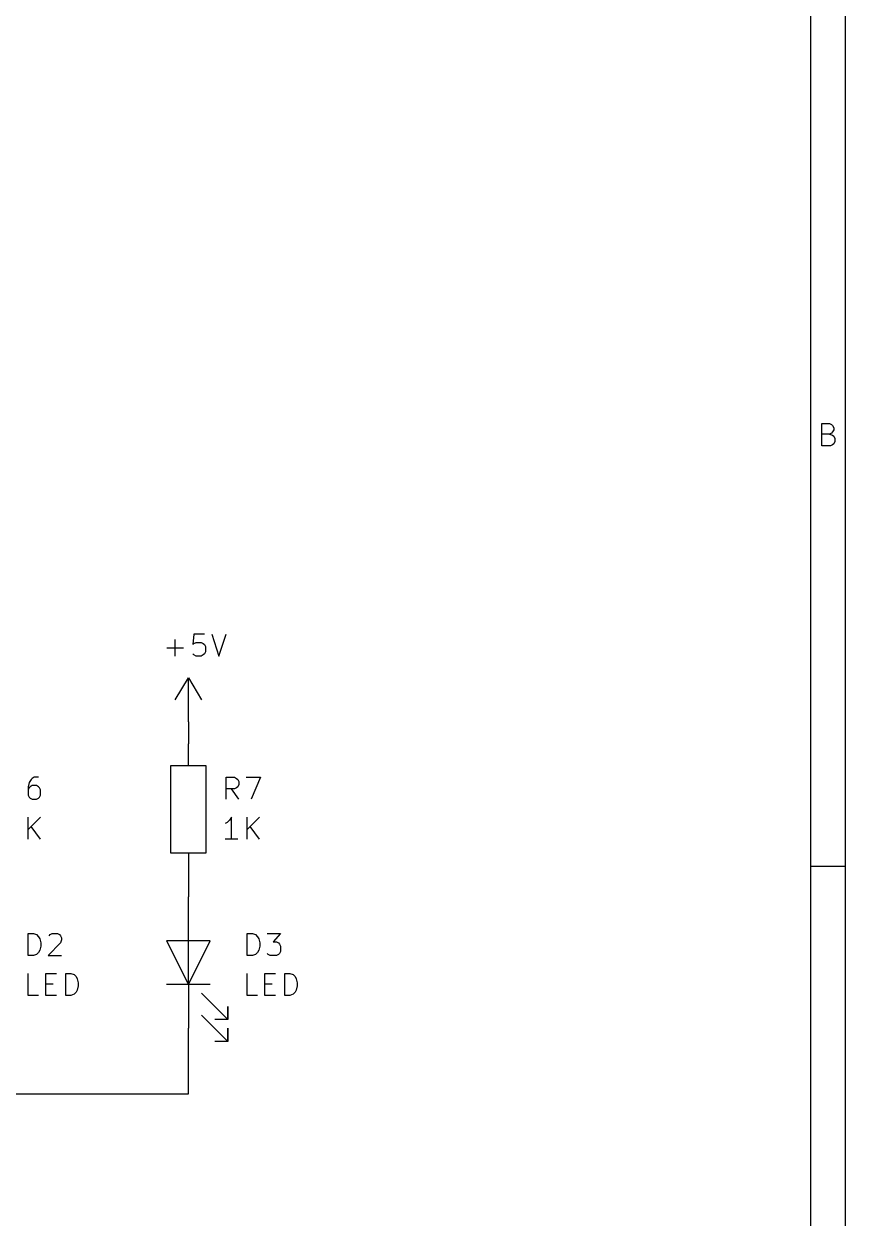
# Model space of a CAD drawing. Header units: millimetres. Extents: x 10 to 287, y -200 to -10.
# Drawn here: x 239.4 to 287, y -130.4 to -61.1 of the extents above; entities that cross this region are included whole.
import ezdxf

# ---------------------------------------------------------------- set-up
doc = ezdxf.new("R2010")
doc.units = ezdxf.units.MM
for name, color, linetype in [('GREENSIXTYFIVE', 129, 'CONTINUOUS'), ('LIGHTGREEN', 92, 'CONTINUOUS'), ('RED', 14, 'CONTINUOUS')]:
    doc.layers.add(name, color=color, linetype=linetype)

msp = doc.modelspace()

# ---------------------------------------------------------------- linework, layer by layer
at = {"layer": 'GREENSIXTYFIVE', "linetype": 'CONTINUOUS'}
for p, q in [((248.1519, -97.785), (248.1519, -96.8174)), ((249.2405, -96.515), (249.1801, -97.1198)), ((249.8453, -96.515), (249.2405, -96.515)), ((250.2686, -96.515), (250.6919, -97.785)), ((250.6919, -97.785), (251.1153, -96.515)), ((247.6681, -97.3012), (248.6358, -97.3012)), ((249.1801, -97.1198), (249.2405, -97.0593)), ((249.2405, -97.7246), (249.1801, -97.6641)), ((249.2405, -97.0593), (249.3615, -96.9988)), ((249.3615, -96.9988), (249.6639, -96.9988)), ((249.6639, -96.9988), (249.7848, -97.0593)), ((249.7848, -97.0593), (249.8453, -97.1198)), ((249.8453, -97.6641), (249.7848, -97.7246)), ((249.8453, -97.1198), (249.9058, -97.2407)), ((249.9058, -97.5431), (249.8453, -97.6641)), ((249.9058, -97.2407), (249.9058, -97.5431)), ((249.3615, -97.785), (249.2405, -97.7246)), ((249.6639, -97.785), (249.3615, -97.785)), ((249.7848, -97.7246), (249.6639, -97.785)), ((239.6815, -105.1232), (239.6211, -105.3651)), ((239.8025, -104.9418), (239.6815, -105.1232)), ((239.863, -104.8813), (239.8025, -104.9418)), ((239.9839, -104.8208), (239.863, -104.8813)), ((240.2258, -104.8208), (239.9839, -104.8208)), ((251.1115, -106.0908), (251.1115, -104.8208)), ((251.1115, -104.8208), (251.5953, -104.8208)), ((251.5953, -104.8208), (251.7163, -104.8813)), ((251.7163, -104.8813), (251.7768, -104.9418)), ((251.7768, -104.9418), (251.8372, -105.0627)), ((251.8372, -105.2442), (251.7768, -105.3651)), ((251.8372, -105.0627), (251.8372, -105.2442)), ((252.2606, -104.8208), (253.1072, -104.8208)), ((253.1072, -104.8208), (252.563, -106.0908)), ((239.6211, -105.3651), (239.6211, -105.8489)), ((239.6815, -105.4256), (239.6211, -105.5465)), ((239.6211, -105.8489), (239.6815, -105.9699)), ((239.742, -105.3651), (239.6815, -105.4256)), ((239.6815, -105.9699), (239.742, -106.0304)), ((239.863, -105.3046), (239.742, -105.3651)), ((240.1049, -105.3046), (239.863, -105.3046)), ((240.2258, -105.3651), (240.1049, -105.3046)), ((240.2863, -105.4256), (240.2258, -105.3651)), ((240.2258, -106.0304), (240.2863, -105.9699)), ((240.3468, -105.5465), (240.2863, -105.4256)), ((240.2863, -105.9699), (240.3468, -105.8489)), ((240.3468, -105.8489), (240.3468, -105.5465)), ((251.5953, -105.4861), (251.1115, -105.4861)), ((251.8372, -106.0908), (251.4139, -105.4861)), ((251.7163, -105.4256), (251.5953, -105.4861)), ((251.7768, -105.3651), (251.7163, -105.4256)), ((239.742, -106.0304), (239.863, -106.0908)), ((239.863, -106.0908), (240.1049, -106.0908)), ((240.1049, -106.0908), (240.2258, -106.0304)), ((239.621, -108.4022), (239.621, -107.1322)), ((240.3467, -107.1322), (239.621, -107.8579)), ((251.293, -107.3137), (251.172, -107.4346)), ((251.4139, -107.1322), (251.293, -107.3137)), ((251.4139, -108.4022), (251.4139, -107.1322)), ((252.321, -108.4022), (252.321, -107.1322)), ((253.0467, -107.1322), (252.321, -107.8579)), ((240.3467, -108.4022), (239.8025, -107.6765)), ((251.172, -107.4346), (251.0511, -107.4951)), ((253.0467, -108.4022), (252.5025, -107.6765)), ((251.7768, -108.4022), (251.0511, -108.4022)), ((239.6307, -115.1585), (239.6307, -113.8885)), ((239.6307, -113.8885), (239.9331, -113.8885)), ((239.9331, -113.8885), (240.1145, -113.949)), ((240.1145, -113.949), (240.2355, -114.07)), ((240.2355, -114.07), (240.296, -114.1909)), ((240.296, -114.1909), (240.3564, -114.4328)), ((240.8403, -114.0095), (240.9007, -113.949)), ((240.9007, -113.949), (241.0217, -113.8885)), ((241.0217, -113.8885), (241.3241, -113.8885)), ((241.3241, -113.8885), (241.445, -113.949)), ((241.445, -113.949), (241.5055, -114.0095)), ((241.5055, -114.0095), (241.566, -114.1304)), ((241.566, -114.2514), (241.5055, -114.4328)), ((241.566, -114.1304), (241.566, -114.2514)), ((252.3307, -115.1585), (252.3307, -113.8885)), ((252.3307, -113.8885), (252.6331, -113.8885)), ((252.6331, -113.8885), (252.8145, -113.949)), ((252.8145, -113.949), (252.9355, -114.07)), ((252.9355, -114.07), (252.996, -114.1909)), ((252.996, -114.1909), (253.0564, -114.4328)), ((253.4798, -113.8885), (254.266, -113.8885)), ((254.266, -113.8885), (253.8426, -114.3723)), ((240.2355, -114.9771), (240.1145, -115.0981)), ((240.296, -114.8561), (240.2355, -114.9771)), ((240.3564, -114.6142), (240.296, -114.8561)), ((240.3564, -114.4328), (240.3564, -114.6142)), ((241.5055, -114.4328), (240.7798, -115.1585)), ((252.9355, -114.9771), (252.8145, -115.0981)), ((252.996, -114.8561), (252.9355, -114.9771)), ((253.0564, -114.6142), (252.996, -114.8561)), ((253.0564, -114.4328), (253.0564, -114.6142)), ((253.8426, -114.3723), (254.0241, -114.3723)), ((254.0241, -114.3723), (254.145, -114.4328)), ((254.145, -114.4328), (254.2055, -114.4933)), ((254.2055, -114.4933), (254.266, -114.6142)), ((254.266, -114.9166), (254.2055, -115.0376)), ((254.266, -114.6142), (254.266, -114.9166)), ((239.9331, -115.1585), (239.6307, -115.1585)), ((240.1145, -115.0981), (239.9331, -115.1585)), ((240.7798, -115.1585), (241.566, -115.1585)), ((252.6331, -115.1585), (252.3307, -115.1585)), ((252.8145, -115.0981), (252.6331, -115.1585)), ((253.5403, -115.0981), (253.4798, -115.0376)), ((253.6612, -115.1585), (253.5403, -115.0981)), ((254.0241, -115.1585), (253.6612, -115.1585)), ((254.145, -115.0981), (254.0241, -115.1585)), ((254.2055, -115.0376), (254.145, -115.0981)), ((239.6307, -117.4699), (239.6307, -116.1999)), ((240.6588, -117.4699), (240.6588, -116.1999)), ((240.6588, -116.1999), (241.2636, -116.1999)), ((241.8078, -117.4699), (241.8078, -116.1999)), ((241.8078, -116.1999), (242.1102, -116.1999)), ((242.1102, -116.1999), (242.2916, -116.2604)), ((242.2916, -116.2604), (242.4126, -116.3814)), ((242.4126, -116.3814), (242.4731, -116.5023)), ((252.3307, -117.4699), (252.3307, -116.1999)), ((253.3588, -117.4699), (253.3588, -116.1999)), ((253.3588, -116.1999), (253.9636, -116.1999)), ((254.5078, -117.4699), (254.5078, -116.1999)), ((254.5078, -116.1999), (254.8102, -116.1999)), ((254.8102, -116.1999), (254.9916, -116.2604)), ((254.9916, -116.2604), (255.1126, -116.3814)), ((255.1126, -116.3814), (255.1731, -116.5023)), ((240.6588, -116.8047), (241.0822, -116.8047)), ((242.4731, -116.5023), (242.5335, -116.7442)), ((242.5335, -116.9256), (242.4731, -117.1675)), ((242.5335, -116.7442), (242.5335, -116.9256)), ((253.3588, -116.8047), (253.7822, -116.8047)), ((255.1731, -116.5023), (255.2335, -116.7442)), ((255.2335, -116.9256), (255.1731, -117.1675)), ((255.2335, -116.7442), (255.2335, -116.9256)), ((240.2355, -117.4699), (239.6307, -117.4699)), ((241.2636, -117.4699), (240.6588, -117.4699)), ((242.1102, -117.4699), (241.8078, -117.4699)), ((242.2916, -117.4095), (242.1102, -117.4699)), ((242.4126, -117.2885), (242.2916, -117.4095)), ((242.4731, -117.1675), (242.4126, -117.2885)), ((252.9355, -117.4699), (252.3307, -117.4699)), ((253.9636, -117.4699), (253.3588, -117.4699)), ((254.8102, -117.4699), (254.5078, -117.4699)), ((254.9916, -117.4095), (254.8102, -117.4699)), ((255.1126, -117.2885), (254.9916, -117.4095)), ((255.1731, -117.1675), (255.1126, -117.2885))]:
    msp.add_line(p, q, dxfattribs=at)
at = {"layer": 'LIGHTGREEN', "linetype": 'CONTINUOUS'}
for p, q in [((248.92, -101.6), (248.92, -102.87)), ((248.92, -110.49), (248.92, -111.76)), ((248.92, -123.19), (248.92, -119.38)), ((180.34, -123.19), (248.92, -123.19))]:
    msp.add_line(p, q, dxfattribs=at)
at = {"layer": 'RED', "linetype": 'CONTINUOUS'}
for p, q in [((287.0022, -10), (287.0022, -200.0072)), ((285.0022, -12), (285.0022, -198.0072)), ((285.6617, -85.5937), (285.6617, -84.2937)), ((285.6617, -84.2937), (286.095, -84.2937)), ((286.095, -84.2937), (286.2188, -84.3556)), ((286.2188, -84.3556), (286.2807, -84.4175)), ((286.2807, -84.4175), (286.3426, -84.5413)), ((286.095, -84.9127), (285.6617, -84.9127)), ((286.2188, -84.8508), (286.095, -84.9127)), ((286.095, -84.9127), (286.2807, -84.9746)), ((286.2807, -84.7889), (286.2188, -84.8508)), ((286.3426, -84.6651), (286.2807, -84.7889)), ((286.2807, -84.9746), (286.3426, -85.0365)), ((286.3426, -84.5413), (286.3426, -84.6651)), ((286.3426, -85.0365), (286.4045, -85.1603)), ((286.4045, -85.1603), (286.4045, -85.346)), ((286.1569, -85.5937), (285.6617, -85.5937)), ((286.2807, -85.5318), (286.1569, -85.5937)), ((286.3426, -85.4698), (286.2807, -85.5318)), ((286.4045, -85.346), (286.3426, -85.4698)), ((248.158, -100.33), (248.92, -99.06)), ((248.92, -99.06), (249.682, -100.33)), ((248.92, -101.6), (248.92, -99.06)), ((248.92, -104.14), (248.92, -102.87)), ((247.904, -109.22), (247.904, -104.14)), ((247.904, -104.14), (249.936, -104.14)), ((249.936, -104.14), (249.936, -109.22)), ((249.936, -109.22), (247.904, -109.22)), ((248.92, -109.22), (248.92, -110.49)), ((287.0022, -110), (285.0022, -110)), ((248.92, -114.3), (248.92, -111.76)), ((250.19, -114.3), (247.65, -114.3)), ((247.65, -114.3), (248.92, -116.84)), ((248.92, -116.84), (248.92, -114.3)), ((248.92, -116.84), (250.19, -114.3)), ((250.19, -116.84), (247.65, -116.84)), ((248.92, -116.84), (248.92, -119.38)), ((249.682, -117.348), (251.206, -118.872)), ((251.206, -118.872), (251.206, -118.11)), ((251.206, -118.11), (251.206, -118.872)), ((249.682, -118.618), (251.206, -120.142)), ((251.206, -118.872), (250.444, -118.872)), ((251.206, -120.142), (251.206, -119.38)), ((251.206, -119.38), (251.206, -120.142)), ((251.206, -120.142), (250.444, -120.142))]:
    msp.add_line(p, q, dxfattribs=at)

doc.saveas('drawing.dxf')
